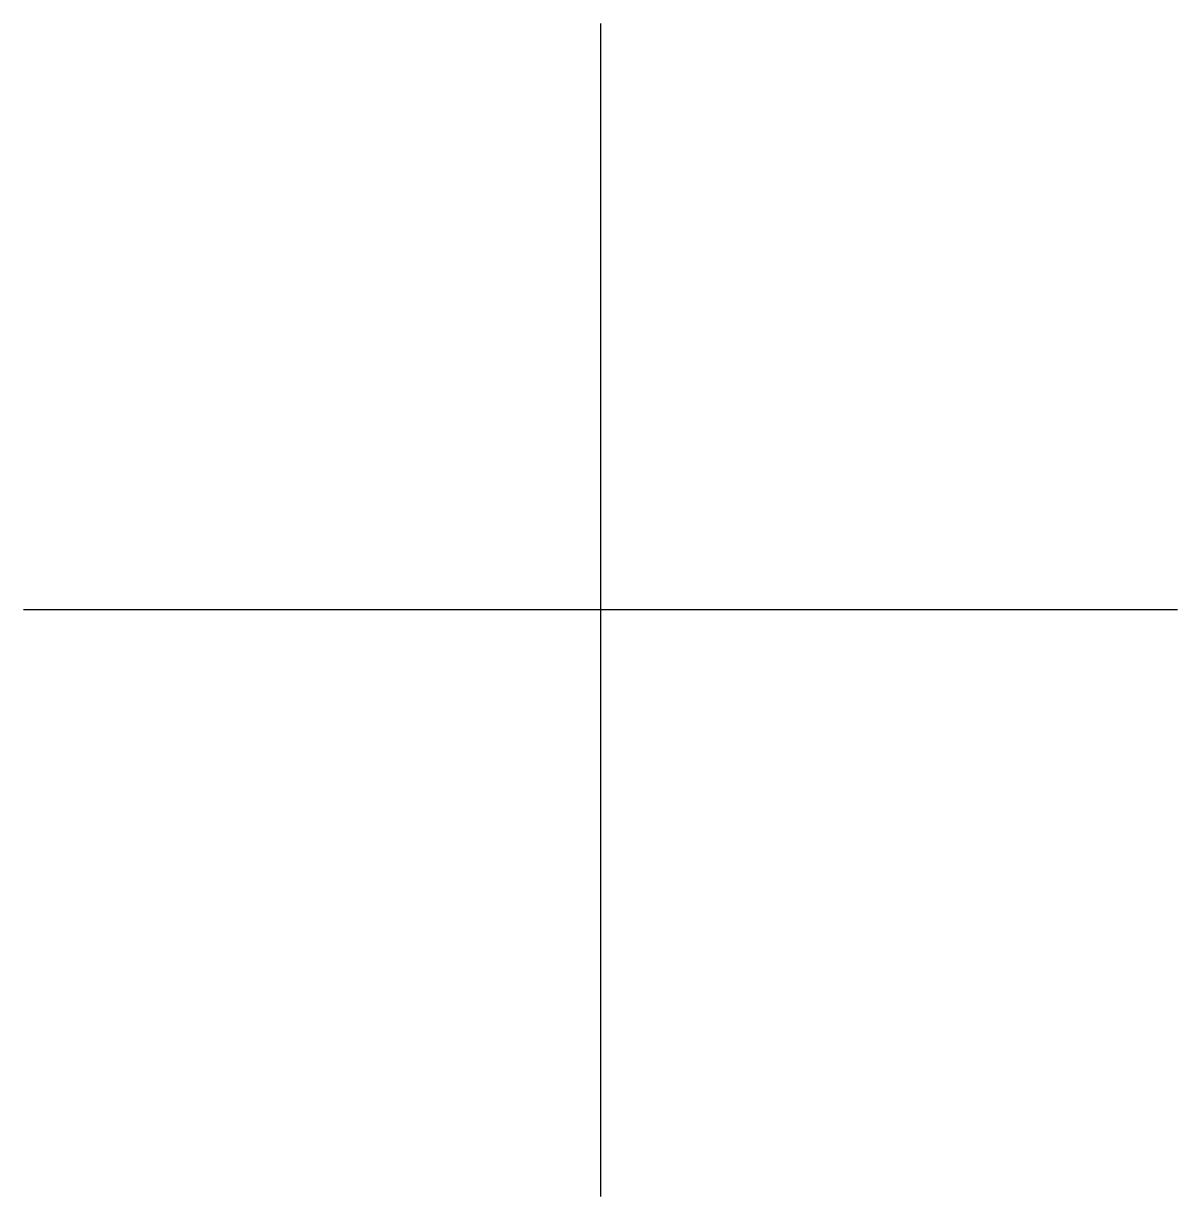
# Model space of a CAD drawing. Header units: inches. Extents: x 17.79 to 24.96, y 7.86 to 15.15.
import ezdxf

# ---------------------------------------------------------------- set-up
doc = ezdxf.new("R2010")
doc.units = ezdxf.units.IN
doc.header["$MEASUREMENT"] = 0

msp = doc.modelspace()

# ---------------------------------------------------------------- linework, layer by layer
at = {"color": 1}
for p, q in [((21.3743, 15.1466, 5), (21.3743, 7.8644, 5)), ((24.9574, 11.5055, 5), (17.7911, 11.5055, 5))]:
    msp.add_line(p, q, dxfattribs=at)
at = {"color": 3}
msp.add_line((21.3743, 11.5055, 10), (21.3743, 11.5055), dxfattribs=at)

doc.saveas('drawing.dxf')
